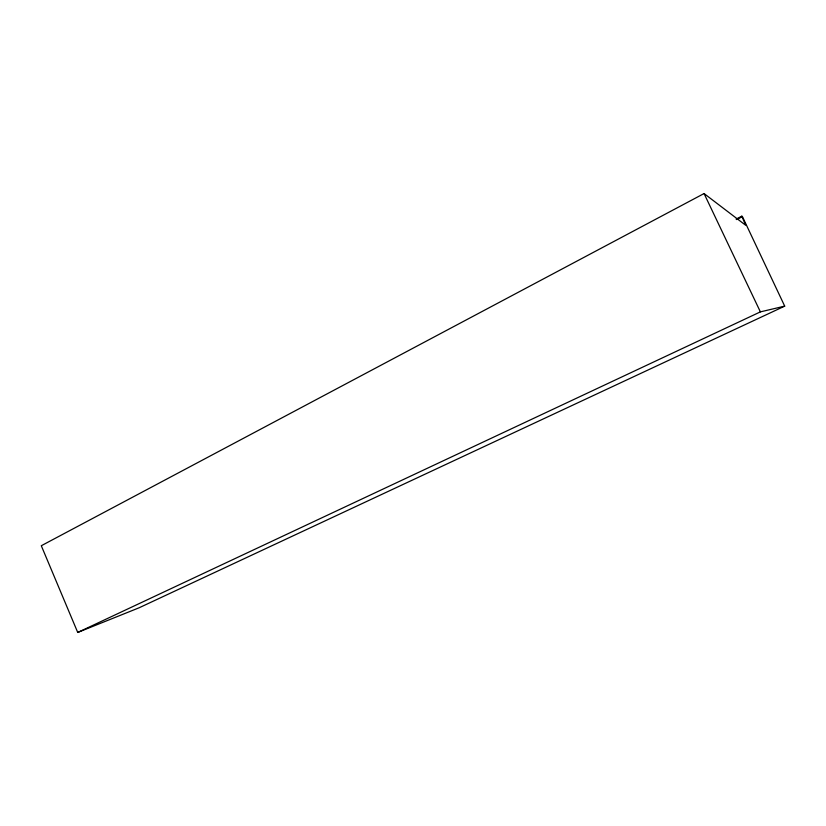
<?xml version="1.0" encoding="UTF-8"?>
<svg xmlns="http://www.w3.org/2000/svg" width="826" height="826" viewBox="0 0 826 826"><rect width="100%" height="100%" fill="white"/><g stroke="black" fill="none" stroke-linecap="round" stroke-linejoin="round"><path stroke-width="1.24" d="M741.831 216.164L745.661 225.24L704.062 193.552L41.3 545.728L77.727 632.448L139.119 607.781L784.7 306.136L742.429 216.629L741.831 216.164L736.09 219.107M736.699 219.571L741.283 217.217M77.727 632.448L760.385 311.877L784.7 306.136M704.062 193.552L760.385 311.877"/></g></svg>
